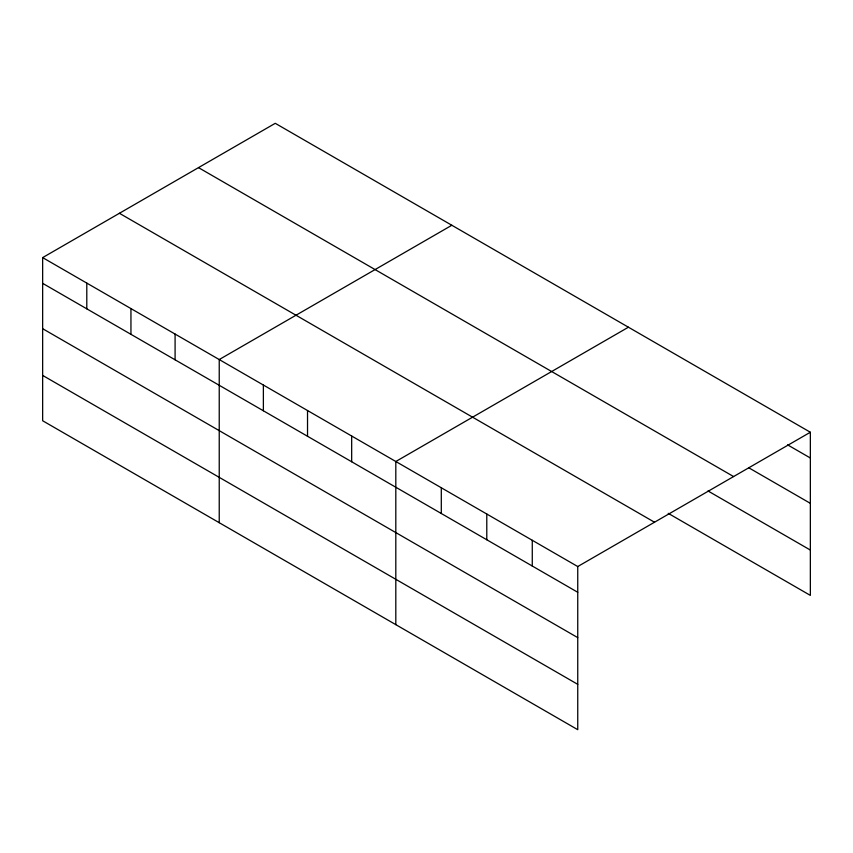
<?xml version="1.0" encoding="UTF-8"?>
<svg xmlns="http://www.w3.org/2000/svg" width="853" height="853" viewBox="0 0 853 853"><rect width="100%" height="100%" fill="white"/><g stroke="black" fill="none" stroke-linecap="round" stroke-linejoin="round"><path stroke-width="1.28" d="M577.748 637.628L577.748 566.541L42.65 257.606L42.65 420.753L577.748 729.688L577.748 637.628L42.65 328.693M668.219 513.335L810.35 595.394L810.35 432.247L275.252 123.312L42.65 257.606M451.834 225.267L219.232 359.55L219.232 522.697M628.416 327.211L395.813 461.505L395.813 624.652M577.748 566.541L810.35 432.247M787.607 444.861L810.35 457.997M748.945 467.881L810.35 503.334M198.493 167.625L733.591 476.56M708.011 490.965L810.35 550.057M119.409 213.282L654.507 522.228M42.65 283.345L577.748 592.281M42.65 375.405L577.748 684.341M532.272 540.28L532.272 566.019M486.786 514.018L486.786 539.768M441.3 487.756L441.3 513.506M351.671 436.011L351.671 461.761M307.528 410.528L307.528 436.267M263.374 385.034L263.374 410.783M175.089 334.067L175.089 359.806M130.946 308.573L130.946 334.323M86.793 283.089L86.793 308.829"/></g></svg>
